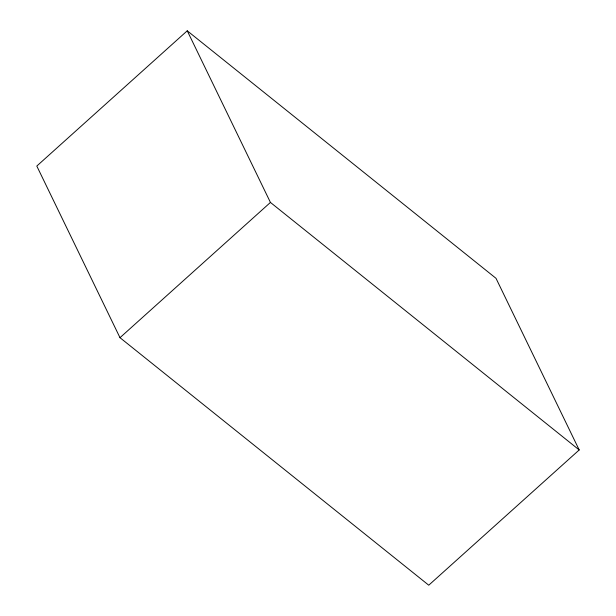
<?xml version="1.0" encoding="UTF-8"?>
<svg xmlns="http://www.w3.org/2000/svg" width="616" height="616" viewBox="0 0 616 616"><rect width="100%" height="100%" fill="white"/><g stroke="black" fill="none" stroke-linecap="round" stroke-linejoin="round"><path stroke-width="0.92" d="M187.249 30.8L36.798 166.05L119.989 337.684L428.751 585.2L579.202 449.95L496.011 278.317L187.249 30.8L270.439 202.433L579.202 449.95M119.989 337.684L270.439 202.433"/></g></svg>
